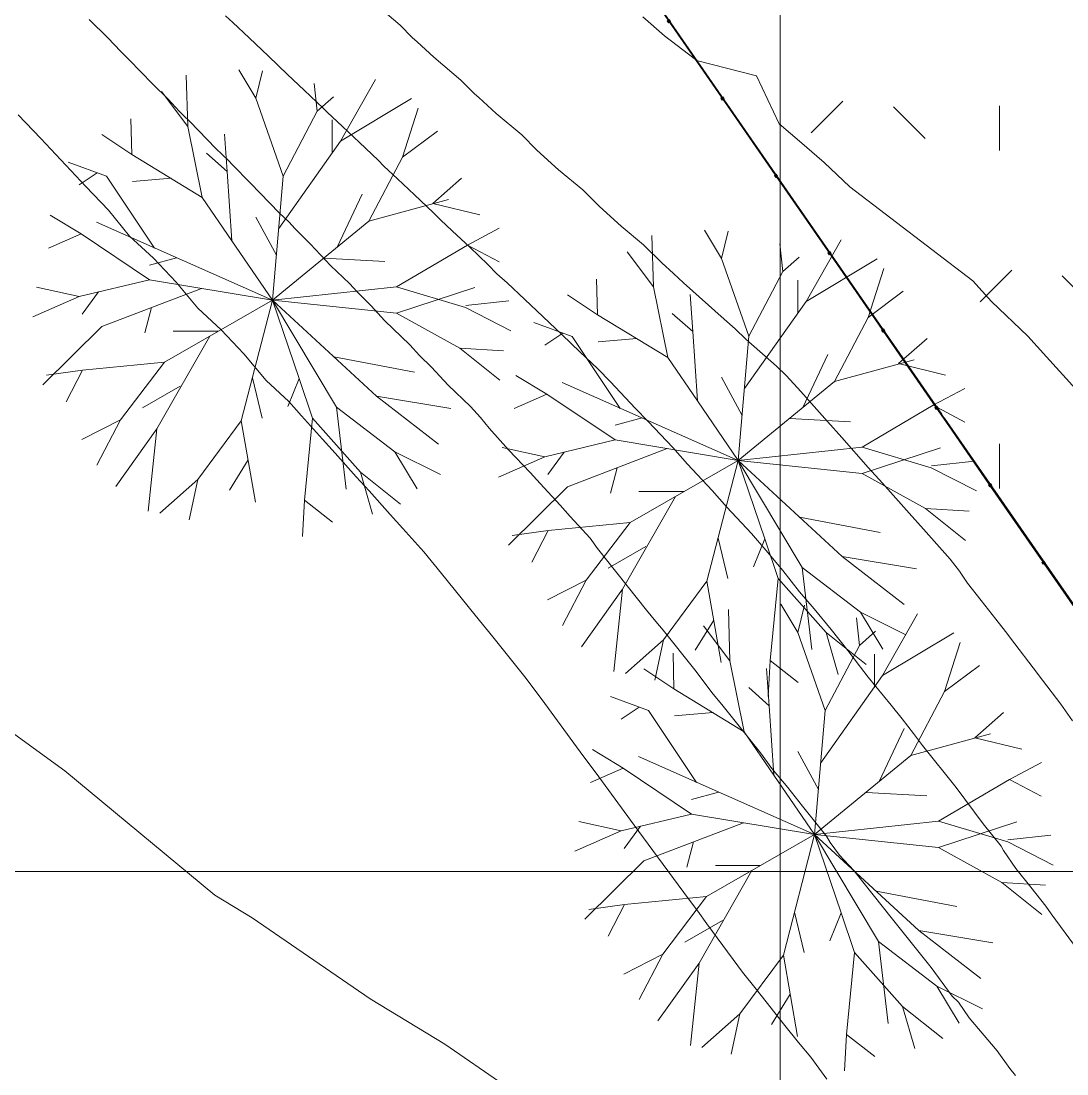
# Model space of a CAD drawing. Header units: metres. Extents: x -207 to 292, y -187 to 169.
# Drawn here: x -166.4 to -144.16, y -85.38 to -63 of the extents above; entities that cross this region are included whole.
import ezdxf

# ---------------------------------------------------------------- set-up
doc = ezdxf.new("R2010")
doc.units = ezdxf.units.M
doc.linetypes.add('IMPORT-IMPORT-LÍMITE2 _2_', pattern=[36.83, 6.35, -2.54, 0, -2.54, 25.4, 0, 0, 0])
for name, color, linetype, lineweight in [('A-GLAZ-CWMG', 7, 'Continuous', 9), ('ACHURADO', 7, 'Continuous', 9), ('arboles y arbustos', 7, 'Continuous', 9), ('C-TOPO', 7, 'Continuous', 9), ('C-TOPO-MAJR', 7, 'Continuous', 35), ('grilla', 7, 'Continuous', 9), ('linea propiedad', 7, 'IMPORT-IMPORT-LÍMITE2 _2_', 35)]:
    doc.layers.add(name, color=color, linetype=linetype, lineweight=lineweight)
doc.layers.add('PR10-ARQ-PL-001-Emplazamiento-C-1_dwg', color=7, linetype='Continuous', lineweight=9, true_color=0x767676)

# ---------------------------------------------------------------- blocks, each defined once
blk = doc.blocks.new('PR10-ARQ-PL-001-Emplazamiento-C-1_dwg_Circular Mullion - 5mm-517344-PLANTA EMPLAZAMIENTO-674655-PLANTA EMPLAZAMIENTO ACTUALIZADO')
at = {"layer": 'A-GLAZ-CWMG', "flags": 128}
for points in [[(-84.442, 139.656), (-83.711, 141.464), (-83.713, 141.465), (-83.716, 141.466), (-84.446, 139.658), (-84.444, 139.657)], [(-84.444, 139.657), (-83.713, 141.465)]]:
    blk.add_lwpolyline(points, close=True, dxfattribs=at)
blk = doc.blocks.new('PR10-ARQ-PL-001-Emplazamiento-C-1_dwg_Rectangular Mullion - 50 x 50 mm-517346-PLANTA EMPLAZAMIENTO-674657-PLANTA EMPLAZAMIENTO ACTUALIZADO')
at = {"layer": 'A-GLAZ-CWMG', "flags": 128}
blk.add_lwpolyline([(0.025, 0.025), (-0.025, 0.025), (-0.025, -0.025), (0.025, -0.025)], close=True, dxfattribs=at)
blk = doc.blocks.new('PR10-ARQ-PL-001-Emplazamiento-C-1_dwg_Rectangular Mullion - 50 x 50 mm-517357-PLANTA EMPLAZAMIENTO-674659-PLANTA EMPLAZAMIENTO ACTUALIZADO')
at = {"layer": 'A-GLAZ-CWMG', "flags": 128}
blk.add_lwpolyline([(0.025, 0.025), (0.025, -0.025), (-0.025, -0.025), (-0.025, 0.025)], close=True, dxfattribs=at)
blk = doc.blocks.new('PR10-ARQ-PL-001-Emplazamiento-C-1_dwg_PR10-ARQ-PL-001-Emplazamiento-WIP-A_dwg_arbolito2-671575-PLANTA EMPLAZAMIENTO-674710-PLANTA EMPLAZAMIENTO ACTUALIZADO')
at = {"layer": 'arboles y arbustos'}
for p, q in [((79, 3660), (-283, 4264)), ((-1368, 3061), (-1929, 3801)), ((3531, 3446), (3194, 2410)), ((1704, 3199), (1704, 2495)), ((1878, 2746), (565, 895)), ((-3295, 2076), (-3678, 1817)), ((-2547, 1888), (-1721, 1960)), ((2336, 1620), (1807, 496)), ((76, 1135), (516, 326)), ((-3637, 777), (-4331, 473)), ((-1609, 271), (-2183, 115)), ((2821, 188), (1534, 261)), ((3068, -911), (4732, -361)), ((-3676, -555), (-4665, -988)), ((-3269, -458), (-3616, -929)), ((5457, -647), (4542, -746)), ((-2140, -787), (-2280, -1329)), ((-716, -1292), (-1676, -1292)), ((4413, -1655), (5341, -1707)), ((1739, -1838), (3454, -2164)), ((-4369, -2226), (-3610, -2120)), ((-2328, -2920), (-1527, -2458)), ((6, -2283), (211, -3139)), ((-2796, -3175), (-3300, -4141)), ((-2023, -3367), (-2208, -5117)), ((-482, -4668), (-87, -4026)), ((3034, -3854), (4001, -4335)), ((-1156, -4443), (-1342, -5303)), ((1114, -4886), (1071, -5652))]:
    blk.add_line(p, q, dxfattribs=at)
at = {"layer": 'arboles y arbustos', "flags": 128}
for points in [[(-2560, 2465), (-1063, 1554), (-1368, 3061), (-1401, 4150)], [(1385, 3388), (661, 2007), (79, 3660), (221, 4243)], [(2623, 4059), (1878, 2746), (3390, 3652)], [(1322, 3974), (1385, 3388), (1728, 3690)], [(-3197, 2891), (-2560, 2465), (-2576, 3223)], [(4172, 1505), (2480, 1049), (3194, 2410), (3940, 2964)], [(-589, 2897), (-531, 2106), (-968, 2495)], [(-3908, 2302), (-3099, 2004), (-2078, 473)], [(-1063, 1554), (-433, 633), (-531, 2106)], [(2480, 1049), (433, -633), (661, 2007)], [(4449, 1960), (3842, 1426), (4838, 1183)], [(-4583, -358), (-3676, -555), (-2181, -197), (-3637, 777), (-4292, 1176)], [(-2181, -197), (433, -633), (-3312, 1026)], [(5254, 901), (4577, 540), (5249, 185)], [(-1866, -1951), (433, -633), (-433, 633)], [(4577, 540), (3067, -348), (433, -633), (2646, -2675)], [(-1080, -381), (-3199, -1193), (-4453, -2432)], [(3067, -348), (4539, -791), (5502, -1281)], [(-230, -3198), (433, -633), (1795, -2906)], [(997, -2297), (433, -633), (3068, -911), (4413, -1655), (5264, -2335)], [(-898, -1396), (-2023, -3367), (-2901, -4596)], [(-3623, -3597), (-2796, -3175), (-1866, -1951), (-3610, -2120), (-3954, -2795)], [(757, -2895), (997, -2297), (1284, -3142)], [(4224, -2938), (2646, -2675), (3965, -3695)], [(1996, -4647), (1795, -2906), (3034, -3854), (3507, -4643)], [(-1963, -5161), (-1156, -4443), (-230, -3198), (68, -4925)], [(2305, -4291), (1284, -3142), (1114, -4886), (1710, -5354)], [(2561, -5184), (2305, -4291), (3157, -4971)]]:
    blk.add_lwpolyline(points, dxfattribs=at)
blk = doc.blocks.new('PR10-ARQ-PL-001-Emplazamiento-C-1_dwg-674643-PLANTA EMPLAZAMIENTO ACTUALIZADO')
at = {"layer": 'ACHURADO'}
h = blk.add_hatch(dxfattribs=at)
h.set_pattern_fill('FP_1', color=256, style=0, pattern_type=2)
h.set_pattern_definition([(90, (-655750.258, -5498481.082), (-3.592, 3.592), [0.9525, -6.232]), (45, (-655750.258, -5498481.082), (-3.5921024484, 3.5921024484), [0.9525, -4.127]), (135, (-655750.258, -5498481.082), (-3.5921024484, -3.5921024484), [0.9525, -4.127])])
h.paths.add_polyline_path([(-94.086, -119.165), (-91.032, -70.423), (-99.695, -67.022), (-98.719, -64.566), (-118.96, -56.618), (-118.649, -55.835), (-118.855, -55.514), (-118.616, -54.913), (-118.277, -54.897), (-110.01, -34.083), (-113.235, -35.26), (-115.933, -41.843), (-119.856, -51.176), (-122.923, -49.89), (-125.331, -55.633), (-128.913, -54.131), (-126.505, -48.389), (-126.632, -48.335), (-127.862, -43.679), (-150.258, -47.708), (-150.258, -66.405), (-137.14, -85.351), (-95.256, -118.246)])
h.paths.add_polyline_path([(-120.421, -79.818), (-121.52, -78.705), (-122.585, -79.569), (-128.379, -76.931), (-126.546, -73.14), (-128.84, -72.278), (-126.416, -65.824), (-128.27, -65.134), (-127.165, -62.164), (-125.301, -62.857), (-123.251, -57.4), (-110.3, -62.621), (-115.401, -75.566), (-118.287, -74.464), (-118.635, -75.467), (-117.3, -76.959), (-119.206, -78.705)])
h.paths.add_polyline_path([(-126.458, -61.942), (-126.573, -61.936), (-126.796, -61.889), (-126.902, -61.848), (-127.004, -61.796), (-127.109, -61.727), (-127.189, -61.662), (-127.27, -61.581), (-127.341, -61.492), (-127.404, -61.397), (-127.456, -61.295), (-127.497, -61.188), (-127.526, -61.078), (-127.544, -60.965), (-127.55, -60.851), (-127.544, -60.737), (-127.526, -60.624), (-127.497, -60.514), (-127.456, -60.407), (-127.404, -60.305), (-127.341, -60.209), (-127.27, -60.121), (-127.189, -60.04), (-127.1, -59.968), (-127.004, -59.906), (-126.902, -59.854), (-126.685, -59.783), (-126.546, -59.764), (-126.458, -59.759), (-126.344, -59.765), (-126.232, -59.783), (-126.121, -59.813), (-126.015, -59.854), (-125.913, -59.906), (-125.817, -59.968), (-125.728, -60.04), (-125.647, -60.121), (-125.575, -60.209), (-125.513, -60.305), (-125.461, -60.407), (-125.42, -60.514), (-125.391, -60.624), (-125.373, -60.737), (-125.367, -60.851), (-125.373, -60.965), (-125.391, -61.078), (-125.42, -61.188), (-125.461, -61.295), (-125.513, -61.397), (-125.575, -61.492), (-125.647, -61.581), (-125.728, -61.662), (-125.817, -61.734), (-125.913, -61.796), (-126.076, -61.872), (-126.121, -61.889), (-126.232, -61.918), (-126.344, -61.936)])
h.paths.add_polyline_path([(-121.416, -57.963), (-121.431, -57.961), (-121.431, -57.927), (-121.403, -57.939)])
h.paths.add_polyline_path([(-121.487, -57.935), (-121.502, -57.933), (-121.502, -57.9), (-121.473, -57.911)])
h.paths.add_polyline_path([(-121.548, -57.91), (-121.563, -57.909), (-121.563, -57.875), (-121.535, -57.887)])
h.paths.add_polyline_path([(-121.62, -57.882), (-121.634, -57.88), (-121.634, -57.847), (-121.606, -57.859)])
h.paths.add_polyline_path([(-119.491, -57.024), (-120.384, -56.639), (-120.449, -56.79), (-120.881, -56.604), (-120.724, -56.241), (-120.293, -56.427), (-120.354, -56.569), (-119.461, -56.955)])
h.paths.add_polyline_path([(-120.572, -56.638), (-120.511, -56.617), (-120.487, -56.595), (-120.6, -56.543), (-120.607, -56.511), (-120.588, -56.484), (-120.567, -56.477), (-120.457, -56.525), (-120.467, -56.461), (-120.507, -56.411), (-120.567, -56.387), (-120.631, -56.395), (-120.682, -56.434), (-120.707, -56.494), (-120.7, -56.558), (-120.663, -56.61), (-120.604, -56.637)])
at = {"layer": 'C-TOPO', "flags": 128}
for points in [[(-152.998, -62.462), (-151.187, -65.08), (-151.183, -65.086), (-151.163, -65.114), (-150.546, -66.006), (-149.909, -66.927), (-149.888, -66.957), (-149.881, -66.967), (-149.548, -67.448), (-149.245, -67.887), (-149.237, -67.899), (-149.218, -67.926), (-148.333, -69.206), (-148.022, -69.655), (-148.014, -69.667), (-148.006, -69.677), (-147.185, -70.865), (-147.179, -70.873), (-147.158, -70.904), (-147.028, -71.091), (-146.949, -71.206), (-146.384, -72.021), (-146.371, -72.041), (-146.278, -72.175), (-145.609, -73.141), (-145.593, -73.165), (-145.387, -73.462), (-145.005, -74.015), (-144.749, -74.385), (-144.73, -74.413), (-144.373, -74.929), (-144.056, -75.387)], [(-144.037, -75.39), (-144.362, -74.92), (-144.729, -74.391), (-144.991, -74.012), (-145.381, -73.448), (-145.592, -73.144), (-146.273, -72.16), (-146.367, -72.024), (-146.941, -71.195), (-147.14, -70.908), (-147.172, -70.862), (-148.004, -69.66), (-148.324, -69.198), (-149.233, -67.885), (-149.541, -67.44), (-149.879, -66.953), (-150.538, -66.001), (-151.175, -65.082), (-153.007, -62.435)], [(-144.056, -75.387), (-144.373, -74.929), (-144.73, -74.413), (-144.749, -74.385), (-145.005, -74.015), (-145.387, -73.462), (-145.593, -73.165), (-145.609, -73.141), (-146.278, -72.175), (-146.371, -72.041), (-146.384, -72.021), (-146.949, -71.206), (-147.028, -71.091), (-147.158, -70.904), (-147.179, -70.873), (-147.185, -70.865), (-148.006, -69.677), (-148.014, -69.667), (-148.022, -69.655), (-148.333, -69.206), (-149.218, -67.926), (-149.237, -67.899), (-149.245, -67.887), (-149.548, -67.448), (-149.881, -66.967), (-149.888, -66.957), (-149.909, -66.927), (-150.546, -66.006), (-151.163, -65.114), (-151.183, -65.086), (-151.187, -65.08), (-152.998, -62.462)], [(-153.007, -62.435), (-151.175, -65.082), (-150.538, -66.001), (-149.879, -66.953), (-149.541, -67.44), (-149.233, -67.885), (-148.324, -69.198), (-148.004, -69.66), (-147.172, -70.862), (-147.14, -70.908), (-146.941, -71.195), (-146.367, -72.024), (-146.273, -72.16), (-145.592, -73.144), (-145.381, -73.448), (-144.991, -74.012), (-144.729, -74.391), (-144.362, -74.92), (-144.037, -75.39)]]:
    blk.add_lwpolyline(points, dxfattribs=at)
at = {"layer": 'C-TOPO-MAJR', "color": 1, "lineweight": 9, "true_color": 0xff0000, "flags": 128}
for points in [[(-153.183, -62.912), (-152.717, -63.315), (-152.058, -63.821), (-152.046, -63.83), (-152.036, -63.838), (-150.763, -64.168), (-150.278, -65.186), (-149.802, -65.597), (-149.479, -65.877), (-149.327, -66.009), (-148.776, -66.523), (-146.163, -68.527), (-145.766, -68.961), (-144.995, -69.703), (-144.599, -70.138), (-143.006, -71.896)], [(-144.045, -77.879), (-144.294, -77.522), (-144.681, -77.011), (-144.882, -76.751), (-145.27, -76.24), (-145.471, -75.979), (-145.673, -75.719), (-145.985, -75.321), (-146.276, -74.951), (-146.447, -74.698), (-146.649, -74.437), (-147.214, -73.801), (-147.517, -73.463), (-148.082, -72.827), (-148.386, -72.489), (-148.951, -71.853), (-149.254, -71.514), (-149.819, -70.879), (-150.123, -70.54), (-150.335, -70.338), (-150.989, -69.762), (-151.217, -69.547), (-151.45, -69.342), (-152.316, -68.564), (-152.527, -68.365), (-152.777, -68.144), (-153.166, -67.756), (-153.643, -67.365), (-154.104, -66.945), (-154.459, -66.59), (-154.97, -66.167), (-155.431, -65.747), (-155.753, -65.423), (-156.297, -64.969), (-156.67, -64.624), (-156.758, -64.549), (-157.046, -64.256), (-157.624, -63.771), (-157.98, -63.442), (-158.085, -63.35), (-158.339, -63.089), (-158.951, -62.572)], [(-143.925, -82.755), (-144.5, -81.979), (-144.61, -81.816), (-144.934, -81.41), (-145.249, -81.018), (-145.509, -80.635), (-145.563, -80.544), (-145.944, -80.066), (-146.519, -79.291), (-147.235, -78.404), (-147.422, -78.149), (-147.669, -77.835), (-147.897, -77.541), (-148.386, -76.949), (-148.554, -76.736), (-148.82, -76.38), (-149.178, -75.937), (-149.537, -75.494), (-149.846, -75.136), (-150.201, -74.684), (-150.562, -74.25), (-150.871, -73.893), (-151.396, -73.337), (-151.706, -72.98), (-152.231, -72.424), (-152.54, -72.067), (-153.066, -71.511), (-153.34, -71.229), (-153.865, -70.674), (-154.139, -70.391), (-154.516, -70.033), (-154.898, -69.675), (-155.306, -69.284), (-155.688, -68.92), (-156.065, -68.568), (-156.281, -68.374), (-156.473, -68.177), (-156.86, -67.807), (-157.231, -67.461), (-157.483, -67.229), (-157.639, -67.069), (-158.032, -66.694), (-158.398, -66.353), (-158.686, -66.084), (-158.806, -65.962), (-159.205, -65.581), (-159.565, -65.246), (-159.888, -64.94), (-159.973, -64.855), (-160.377, -64.468), (-160.732, -64.139), (-161.14, -63.748), (-161.549, -63.355), (-161.899, -63.032), (-162.052, -62.888)], [(-164.952, -62.966), (-164.557, -63.357), (-164.275, -63.651), (-164.098, -63.829), (-163.604, -64.339), (-163.272, -64.663), (-163.041, -64.918), (-162.95, -65.001), (-162.813, -65.135), (-162.255, -65.711), (-161.987, -65.969), (-161.904, -66.058), (-161.528, -66.44), (-160.907, -67.083), (-160.701, -67.275), (-160.58, -67.409), (-160.242, -67.746), (-159.819, -68.196), (-159.416, -68.581), (-159.255, -68.759), (-158.957, -69.052), (-158.67, -69.367), (-158.131, -69.887), (-157.931, -70.109), (-157.672, -70.358), (-157.322, -70.739), (-156.846, -71.193), (-156.634, -71.429), (-156.45, -71.656), (-156.038, -72.113), (-155.575, -72.595), (-155.362, -72.83), (-154.939, -73.295), (-154.726, -73.531), (-154.303, -73.996), (-154.143, -74.214), (-153.099, -75.522), (-152.902, -75.762), (-152.749, -75.948), (-152.077, -76.794), (-151.682, -77.313), (-151.5, -77.527), (-150.675, -78.56), (-150.438, -78.888), (-150.098, -79.293), (-149.782, -79.688), (-149.273, -80.325), (-149.195, -80.463), (-148.996, -80.73), (-148.696, -81.058), (-147.871, -82.091), (-147.047, -83.123), (-146.604, -83.726), (-146.469, -83.856), (-146.244, -84.188), (-145.645, -84.889), (-145.377, -85.266), (-145.257, -85.413)], [(-166.464, -64.992), (-165.98, -65.5), (-165.025, -66.517), (-164.541, -67.025), (-164.093, -67.572), (-163.586, -68.042), (-163.102, -68.55), (-162.639, -69.105), (-162.147, -69.567), (-161.663, -70.075), (-161.185, -70.639), (-160.708, -71.092), (-160.438, -71.39), (-159.989, -71.891), (-159.719, -72.188), (-159.271, -72.689), (-159, -72.987), (-158.552, -73.488), (-158.282, -73.786), (-157.833, -74.286), (-157.457, -74.748), (-156.746, -75.632), (-156.37, -76.093), (-155.66, -76.977), (-155.264, -77.509), (-154.51, -78.537), (-154.115, -79.07), (-153.361, -80.097), (-152.965, -80.63), (-152.211, -81.658), (-152.014, -81.924), (-151.819, -82.193), (-151.259, -82.952), (-151.062, -83.218), (-150.767, -83.58), (-150.163, -84.354), (-149.868, -84.716), (-149.606, -85.028), (-149.265, -85.49)], [(-167.004, -77.828), (-165.466, -78.942), (-162.277, -81.58), (-161.484, -82.064), (-158.977, -83.784), (-158.185, -84.268), (-157.392, -84.752), (-156.138, -85.612)]]:
    blk.add_lwpolyline(points, dxfattribs=at)
at = {"layer": 'grilla'}
for p, q in [((-150.258, 166.258), (-150.258, -186.737)), ((240.531, -81.082), (-203.992, -81.082))]:
    blk.add_line(p, q, dxfattribs=at)
at = {"layer": 'linea propiedad', "flags": 128}
blk.add_lwpolyline([(143.795, -0.255), (151.813, 17.148), (-83.704, 141.488), (-161.771, -49.779), (-137.14, -85.351), (-83.167, -127.74), (-59.701, -140.481)], dxfattribs=at)
for p, rotation in [((11.585, -70.785), 56.67787414858739), ((11.585, -70.785), 56.67787414858756), ((11.585, -70.785), 56.67787414858769), ((12.723, -72.43), 56.67787414858783), ((12.723, -72.43), 56.67787414858783), ((12.723, -72.43), 56.67787414858769), ((13.861, -74.075), 56.67787414858739), ((13.861, -74.075), 56.67787414858739), ((13.861, -74.075), 56.67787414858739), ((14.998, -75.719), 56.67787414858783), ((14.998, -75.719), 56.67787414858783), ((14.998, -75.719), 56.67787414858783), ((16.136, -77.364), 56.67787414858756), ((16.136, -77.364), 56.67787414858756), ((16.136, -77.364), 56.67787414858756), ((17.274, -79.009), 56.67787414858797), ((17.274, -79.009), 56.67787414858797), ((17.274, -79.009), 56.67787414858797), ((18.412, -80.654), 56.67787414858753), ((18.412, -80.654), 56.67787414858753), ((18.412, -80.654), 56.67787414858753), ((19.55, -82.298), 56.67787414858783), ((19.55, -82.298), 56.67787414858783), ((19.55, -82.298), 56.67787414858783)]:
    blk.add_blockref('PR10-ARQ-PL-001-Emplazamiento-C-1_dwg_Circular Mullion - 5mm-517344-PLANTA EMPLAZAMIENTO-674655-PLANTA EMPLAZAMIENTO ACTUALIZADO', p, dxfattribs=dict(rotation=rotation))
at = {"extrusion": (0, 0, -1), "rotation": 235.3221258514123}
for name, p in [('PR10-ARQ-PL-001-Emplazamiento-C-1_dwg_Rectangular Mullion - 50 x 50 mm-517346-PLANTA EMPLAZAMIENTO-674657-PLANTA EMPLAZAMIENTO ACTUALIZADO', (152.625, -63.002)), ('PR10-ARQ-PL-001-Emplazamiento-C-1_dwg_Rectangular Mullion - 50 x 50 mm-517357-PLANTA EMPLAZAMIENTO-674659-PLANTA EMPLAZAMIENTO ACTUALIZADO', (152.625, -63.002)), ('PR10-ARQ-PL-001-Emplazamiento-C-1_dwg_Rectangular Mullion - 50 x 50 mm-517346-PLANTA EMPLAZAMIENTO-674657-PLANTA EMPLAZAMIENTO ACTUALIZADO', (151.487, -64.647)), ('PR10-ARQ-PL-001-Emplazamiento-C-1_dwg_Rectangular Mullion - 50 x 50 mm-517357-PLANTA EMPLAZAMIENTO-674659-PLANTA EMPLAZAMIENTO ACTUALIZADO', (151.487, -64.647)), ('PR10-ARQ-PL-001-Emplazamiento-C-1_dwg_Rectangular Mullion - 50 x 50 mm-517346-PLANTA EMPLAZAMIENTO-674657-PLANTA EMPLAZAMIENTO ACTUALIZADO', (150.349, -66.291)), ('PR10-ARQ-PL-001-Emplazamiento-C-1_dwg_Rectangular Mullion - 50 x 50 mm-517357-PLANTA EMPLAZAMIENTO-674659-PLANTA EMPLAZAMIENTO ACTUALIZADO', (150.349, -66.291)), ('PR10-ARQ-PL-001-Emplazamiento-C-1_dwg_Rectangular Mullion - 50 x 50 mm-517346-PLANTA EMPLAZAMIENTO-674657-PLANTA EMPLAZAMIENTO ACTUALIZADO', (149.211, -67.936)), ('PR10-ARQ-PL-001-Emplazamiento-C-1_dwg_Rectangular Mullion - 50 x 50 mm-517357-PLANTA EMPLAZAMIENTO-674659-PLANTA EMPLAZAMIENTO ACTUALIZADO', (149.211, -67.936)), ('PR10-ARQ-PL-001-Emplazamiento-C-1_dwg_Rectangular Mullion - 50 x 50 mm-517346-PLANTA EMPLAZAMIENTO-674657-PLANTA EMPLAZAMIENTO ACTUALIZADO', (148.073, -69.581)), ('PR10-ARQ-PL-001-Emplazamiento-C-1_dwg_Rectangular Mullion - 50 x 50 mm-517357-PLANTA EMPLAZAMIENTO-674659-PLANTA EMPLAZAMIENTO ACTUALIZADO', (148.073, -69.581)), ('PR10-ARQ-PL-001-Emplazamiento-C-1_dwg_Rectangular Mullion - 50 x 50 mm-517346-PLANTA EMPLAZAMIENTO-674657-PLANTA EMPLAZAMIENTO ACTUALIZADO', (146.935, -71.226)), ('PR10-ARQ-PL-001-Emplazamiento-C-1_dwg_Rectangular Mullion - 50 x 50 mm-517357-PLANTA EMPLAZAMIENTO-674659-PLANTA EMPLAZAMIENTO ACTUALIZADO', (146.935, -71.226)), ('PR10-ARQ-PL-001-Emplazamiento-C-1_dwg_Rectangular Mullion - 50 x 50 mm-517346-PLANTA EMPLAZAMIENTO-674657-PLANTA EMPLAZAMIENTO ACTUALIZADO', (145.797, -72.87)), ('PR10-ARQ-PL-001-Emplazamiento-C-1_dwg_Rectangular Mullion - 50 x 50 mm-517357-PLANTA EMPLAZAMIENTO-674659-PLANTA EMPLAZAMIENTO ACTUALIZADO', (145.797, -72.87)), ('PR10-ARQ-PL-001-Emplazamiento-C-1_dwg_Rectangular Mullion - 50 x 50 mm-517346-PLANTA EMPLAZAMIENTO-674657-PLANTA EMPLAZAMIENTO ACTUALIZADO', (144.659, -74.515)), ('PR10-ARQ-PL-001-Emplazamiento-C-1_dwg_Rectangular Mullion - 50 x 50 mm-517357-PLANTA EMPLAZAMIENTO-674659-PLANTA EMPLAZAMIENTO ACTUALIZADO', (144.659, -74.515))]:
    blk.add_blockref(name, p, dxfattribs=at)
at = {"xscale": 0.001, "yscale": 0.001, "zscale": 0.001}
for p in [(-161.486, -68.303), (-151.586, -71.71), (-149.961, -79.661)]:
    blk.add_blockref('PR10-ARQ-PL-001-Emplazamiento-C-1_dwg_PR10-ARQ-PL-001-Emplazamiento-WIP-A_dwg_arbolito2-671575-PLANTA EMPLAZAMIENTO-674710-PLANTA EMPLAZAMIENTO ACTUALIZADO', p, dxfattribs=at)
blk = doc.blocks.new('Circular Mullion - 5mm-517344-PLANTA EMPLAZAMIENTO ACTUALIZADO')
at = {"layer": 'A-GLAZ-CWMG'}
for p, q in [((-83.716, 141.466), (-84.446, 139.658)), ((-84.444, 139.657), (-83.713, 141.465)), ((-83.713, 141.465), (-84.444, 139.657)), ((-84.442, 139.656), (-83.711, 141.464)), ((-83.713, 141.465), (-83.716, 141.466)), ((-83.711, 141.464), (-83.713, 141.465)), ((-84.446, 139.658), (-84.444, 139.657)), ((-84.444, 139.657), (-84.442, 139.656))]:
    blk.add_line(p, q, dxfattribs=at)
blk = doc.blocks.new('Rectangular Mullion - 50 x 50 mm-517346-PLANTA EMPLAZAMIENTO ACTUALIZADO')
at = {"layer": 'A-GLAZ-CWMG'}
for p, q in [((0.025, 0.025), (-0.025, 0.025)), ((-0.025, 0.025), (-0.025, -0.025)), ((0.025, -0.025), (0.025, 0.025)), ((-0.025, -0.025), (0.025, -0.025))]:
    blk.add_line(p, q, dxfattribs=at)
blk = doc.blocks.new('Rectangular Mullion - 50 x 50 mm-517357-PLANTA EMPLAZAMIENTO ACTUALIZADO')
at = {"layer": 'A-GLAZ-CWMG'}
for p, q in [((-0.025, -0.025), (-0.025, 0.025)), ((-0.025, 0.025), (0.025, 0.025)), ((0.025, 0.025), (0.025, -0.025)), ((0.025, -0.025), (-0.025, -0.025))]:
    blk.add_line(p, q, dxfattribs=at)

msp = doc.modelspace()

# ---------------------------------------------------------------- linework, layer by layer
at = {"layer": 'C-TOPO'}
for p, q in [((-151.175, -65.082), (-153.007, -62.435)), ((-153.007, -62.435), (-151.175, -65.082)), ((-152.998, -62.462), (-151.187, -65.08)), ((-151.187, -65.08), (-152.998, -62.462)), ((-151.187, -65.08), (-151.183, -65.086)), ((-151.183, -65.086), (-151.187, -65.08)), ((-151.183, -65.086), (-151.163, -65.114)), ((-151.163, -65.114), (-151.183, -65.086)), ((-150.538, -66.001), (-151.175, -65.082)), ((-151.175, -65.082), (-150.538, -66.001)), ((-151.163, -65.114), (-150.546, -66.006)), ((-150.546, -66.006), (-151.163, -65.114)), ((-150.546, -66.006), (-149.909, -66.927)), ((-149.909, -66.927), (-150.546, -66.006)), ((-149.879, -66.953), (-150.538, -66.001)), ((-150.538, -66.001), (-149.879, -66.953)), ((-149.909, -66.927), (-149.888, -66.957)), ((-149.888, -66.957), (-149.909, -66.927)), ((-149.888, -66.957), (-149.881, -66.967)), ((-149.881, -66.967), (-149.888, -66.957)), ((-149.881, -66.967), (-149.548, -67.448)), ((-149.548, -67.448), (-149.881, -66.967)), ((-149.541, -67.44), (-149.879, -66.953)), ((-149.879, -66.953), (-149.541, -67.44)), ((-149.548, -67.448), (-149.245, -67.887)), ((-149.245, -67.887), (-149.548, -67.448)), ((-149.233, -67.885), (-149.541, -67.44)), ((-149.541, -67.44), (-149.233, -67.885)), ((-149.245, -67.887), (-149.237, -67.899)), ((-149.237, -67.899), (-149.245, -67.887)), ((-149.237, -67.899), (-149.218, -67.926)), ((-149.218, -67.926), (-149.237, -67.899)), ((-148.324, -69.198), (-149.233, -67.885)), ((-149.233, -67.885), (-148.324, -69.198)), ((-149.218, -67.926), (-148.333, -69.206)), ((-148.333, -69.206), (-149.218, -67.926)), ((-148.333, -69.206), (-148.022, -69.655)), ((-148.022, -69.655), (-148.333, -69.206)), ((-148.004, -69.66), (-148.324, -69.198)), ((-148.324, -69.198), (-148.004, -69.66)), ((-148.022, -69.655), (-148.014, -69.667)), ((-148.014, -69.667), (-148.022, -69.655)), ((-148.014, -69.667), (-148.006, -69.677)), ((-148.006, -69.677), (-148.014, -69.667)), ((-148.006, -69.677), (-147.185, -70.865)), ((-147.185, -70.865), (-148.006, -69.677)), ((-147.172, -70.862), (-148.004, -69.66)), ((-148.004, -69.66), (-147.172, -70.862)), ((-147.185, -70.865), (-147.179, -70.873)), ((-147.179, -70.873), (-147.185, -70.865)), ((-147.179, -70.873), (-147.158, -70.904)), ((-147.158, -70.904), (-147.179, -70.873)), ((-147.14, -70.908), (-147.172, -70.862)), ((-147.172, -70.862), (-147.14, -70.908)), ((-147.158, -70.904), (-147.028, -71.091)), ((-147.028, -71.091), (-147.158, -70.904)), ((-146.941, -71.195), (-147.14, -70.908)), ((-147.14, -70.908), (-146.941, -71.195)), ((-147.028, -71.091), (-146.949, -71.206)), ((-146.949, -71.206), (-147.028, -71.091)), ((-146.949, -71.206), (-146.384, -72.021)), ((-146.384, -72.021), (-146.949, -71.206)), ((-146.367, -72.024), (-146.941, -71.195)), ((-146.941, -71.195), (-146.367, -72.024)), ((-146.384, -72.021), (-146.371, -72.041)), ((-146.371, -72.041), (-146.384, -72.021)), ((-146.371, -72.041), (-146.278, -72.175)), ((-146.278, -72.175), (-146.371, -72.041)), ((-146.273, -72.16), (-146.367, -72.024)), ((-146.367, -72.024), (-146.273, -72.16)), ((-146.278, -72.175), (-145.609, -73.141)), ((-145.609, -73.141), (-146.278, -72.175)), ((-145.592, -73.144), (-146.273, -72.16)), ((-146.273, -72.16), (-145.592, -73.144)), ((-145.609, -73.141), (-145.593, -73.165)), ((-145.593, -73.165), (-145.609, -73.141)), ((-145.593, -73.165), (-145.387, -73.462)), ((-145.387, -73.462), (-145.593, -73.165)), ((-145.381, -73.448), (-145.592, -73.144)), ((-145.592, -73.144), (-145.381, -73.448)), ((-145.387, -73.462), (-145.005, -74.015)), ((-145.005, -74.015), (-145.387, -73.462)), ((-144.991, -74.012), (-145.381, -73.448)), ((-145.381, -73.448), (-144.991, -74.012)), ((-145.005, -74.015), (-144.749, -74.385)), ((-144.749, -74.385), (-145.005, -74.015)), ((-144.729, -74.391), (-144.991, -74.012)), ((-144.991, -74.012), (-144.729, -74.391)), ((-144.749, -74.385), (-144.73, -74.413)), ((-144.73, -74.413), (-144.749, -74.385)), ((-144.73, -74.413), (-144.373, -74.929)), ((-144.373, -74.929), (-144.73, -74.413)), ((-144.362, -74.92), (-144.729, -74.391)), ((-144.729, -74.391), (-144.362, -74.92)), ((-144.373, -74.929), (-144.056, -75.387)), ((-144.056, -75.387), (-144.373, -74.929)), ((-144.037, -75.39), (-144.362, -74.92)), ((-144.362, -74.92), (-144.037, -75.39))]:
    msp.add_line(p, q, dxfattribs=at)
at = {"layer": 'C-TOPO-MAJR', "color": 1, "lineweight": 9, "true_color": 0xff0000, "flags": 128}
for points in [[(-144.045, -77.879), (-144.294, -77.522), (-144.681, -77.011), (-144.882, -76.751), (-145.27, -76.24), (-145.471, -75.979), (-145.673, -75.719), (-145.985, -75.321), (-146.276, -74.951), (-146.447, -74.698), (-146.649, -74.437), (-147.214, -73.801), (-147.517, -73.463), (-148.082, -72.827), (-148.386, -72.489), (-148.951, -71.853), (-149.254, -71.514), (-149.819, -70.879), (-150.123, -70.54), (-150.335, -70.338), (-150.989, -69.762), (-151.217, -69.547), (-151.45, -69.342), (-152.316, -68.564), (-152.527, -68.365), (-152.777, -68.144), (-153.166, -67.756), (-153.643, -67.365), (-154.104, -66.945), (-154.459, -66.59), (-154.97, -66.167), (-155.431, -65.747), (-155.753, -65.423), (-156.297, -64.969), (-156.67, -64.624), (-156.758, -64.549), (-157.046, -64.256), (-157.624, -63.771), (-157.98, -63.442), (-158.085, -63.35), (-158.339, -63.089), (-158.951, -62.572)], [(-162.052, -62.888), (-161.899, -63.032), (-161.549, -63.355), (-161.14, -63.748), (-160.732, -64.139), (-160.377, -64.468), (-159.973, -64.855), (-159.888, -64.94), (-159.565, -65.246), (-159.205, -65.581), (-158.806, -65.962), (-158.686, -66.084), (-158.398, -66.353), (-158.032, -66.694), (-157.639, -67.069), (-157.483, -67.229), (-157.231, -67.461), (-156.86, -67.807), (-156.473, -68.177), (-156.281, -68.374), (-156.065, -68.568), (-155.688, -68.92), (-155.306, -69.284), (-154.898, -69.675), (-154.516, -70.033), (-154.139, -70.391), (-153.865, -70.674), (-153.34, -71.229), (-153.066, -71.511), (-152.54, -72.067), (-152.231, -72.424), (-151.706, -72.98), (-151.396, -73.337), (-150.871, -73.893), (-150.562, -74.25), (-150.201, -74.684), (-149.846, -75.136), (-149.537, -75.494), (-149.178, -75.937), (-148.82, -76.38), (-148.554, -76.736), (-148.386, -76.949), (-147.897, -77.541), (-147.669, -77.835), (-147.422, -78.149), (-147.235, -78.404), (-146.519, -79.291), (-145.944, -80.066), (-145.563, -80.544), (-145.509, -80.635), (-145.249, -81.018), (-144.934, -81.41), (-144.61, -81.816), (-144.5, -81.979), (-143.925, -82.755)], [(-164.952, -62.966), (-164.557, -63.357), (-164.275, -63.651), (-164.098, -63.829), (-163.604, -64.339), (-163.272, -64.663), (-163.041, -64.918), (-162.95, -65.001), (-162.813, -65.135), (-162.255, -65.711), (-161.987, -65.969), (-161.904, -66.058), (-161.528, -66.44), (-160.907, -67.083), (-160.701, -67.275), (-160.58, -67.409), (-160.242, -67.746), (-159.819, -68.196), (-159.416, -68.581), (-159.255, -68.759), (-158.957, -69.052), (-158.67, -69.367), (-158.131, -69.887), (-157.931, -70.109), (-157.672, -70.358), (-157.322, -70.739), (-156.846, -71.193), (-156.634, -71.429), (-156.45, -71.656), (-156.038, -72.113), (-155.575, -72.595), (-155.362, -72.83), (-154.939, -73.295), (-154.726, -73.531), (-154.303, -73.996), (-154.143, -74.214), (-153.099, -75.522), (-152.902, -75.762), (-152.749, -75.948), (-152.077, -76.794), (-151.682, -77.313), (-151.5, -77.527), (-150.675, -78.56), (-150.438, -78.888), (-150.098, -79.293), (-149.782, -79.688), (-149.273, -80.325), (-149.195, -80.463), (-148.996, -80.73), (-148.696, -81.058), (-147.871, -82.091), (-147.047, -83.123), (-146.604, -83.726), (-146.469, -83.856), (-146.244, -84.188), (-145.645, -84.889), (-145.377, -85.266), (-145.257, -85.413)], [(-152.058, -63.821), (-152.717, -63.315), (-153.183, -62.912)], [(-152.058, -63.821), (-152.046, -63.83), (-152.036, -63.838)], [(-152.036, -63.838), (-150.763, -64.168), (-150.278, -65.186), (-149.802, -65.597), (-149.479, -65.877), (-149.327, -66.009), (-148.776, -66.523), (-146.163, -68.527), (-145.766, -68.961), (-144.995, -69.703), (-144.599, -70.138), (-143.006, -71.896)], [(-166.464, -64.992), (-165.98, -65.5), (-165.025, -66.517), (-164.541, -67.025), (-164.093, -67.572), (-163.586, -68.042), (-163.102, -68.55), (-162.639, -69.105), (-162.147, -69.567), (-161.663, -70.075), (-161.185, -70.639), (-160.708, -71.092), (-160.438, -71.39), (-159.989, -71.891), (-159.719, -72.188), (-159.271, -72.689), (-159, -72.987), (-158.552, -73.488), (-158.282, -73.786), (-157.833, -74.286), (-157.457, -74.748), (-156.746, -75.632), (-156.37, -76.093), (-155.66, -76.977), (-155.264, -77.509), (-154.51, -78.537), (-154.115, -79.07), (-153.361, -80.097), (-152.965, -80.63), (-152.211, -81.658), (-152.014, -81.924), (-151.819, -82.193), (-151.259, -82.952), (-151.062, -83.218), (-150.767, -83.58), (-150.163, -84.354), (-149.868, -84.716), (-149.606, -85.028), (-149.265, -85.49)], [(-156.138, -85.612), (-157.392, -84.752), (-158.185, -84.268), (-158.977, -83.784), (-161.484, -82.064), (-162.277, -81.58), (-165.466, -78.942), (-167.004, -77.828)]]:
    msp.add_lwpolyline(points, dxfattribs=at)

# ---------------------------------------------------------------- block references
at = {"layer": 'A-GLAZ-CWMG'}
for p, rotation in [((11.585, -70.785), 56.67787414858741), ((11.585, -70.785), 56.67787414858756), ((11.585, -70.785), 56.67787414858769), ((12.723, -72.43), 56.67787414858783), ((12.723, -72.43), 56.67787414858783), ((12.723, -72.43), 56.67787414858769), ((13.861, -74.075), 56.67787414858741), ((13.861, -74.075), 56.67787414858741), ((13.861, -74.075), 56.67787414858741), ((14.998, -75.719), 56.67787414858783), ((14.998, -75.719), 56.67787414858783), ((14.998, -75.719), 56.67787414858783), ((16.136, -77.364), 56.67787414858756), ((16.136, -77.364), 56.67787414858756), ((16.136, -77.364), 56.67787414858756), ((17.274, -79.009), 56.67787414858797), ((17.274, -79.009), 56.67787414858797), ((17.274, -79.009), 56.67787414858797), ((18.412, -80.654), 56.67787414858753), ((18.412, -80.654), 56.67787414858753), ((18.412, -80.654), 56.67787414858753), ((19.55, -82.298), 56.67787414858783), ((19.55, -82.298), 56.67787414858783), ((19.55, -82.298), 56.67787414858783)]:
    msp.add_blockref('Circular Mullion - 5mm-517344-PLANTA EMPLAZAMIENTO ACTUALIZADO', p, dxfattribs=dict(at, rotation=rotation))
at = {"layer": 'A-GLAZ-CWMG', "extrusion": (0, 0, -1), "rotation": 235.3221258514124}
for name, p in [('Rectangular Mullion - 50 x 50 mm-517346-PLANTA EMPLAZAMIENTO ACTUALIZADO', (152.625, -63.002)), ('Rectangular Mullion - 50 x 50 mm-517357-PLANTA EMPLAZAMIENTO ACTUALIZADO', (152.625, -63.002)), ('Rectangular Mullion - 50 x 50 mm-517346-PLANTA EMPLAZAMIENTO ACTUALIZADO', (151.487, -64.647)), ('Rectangular Mullion - 50 x 50 mm-517357-PLANTA EMPLAZAMIENTO ACTUALIZADO', (151.487, -64.647)), ('Rectangular Mullion - 50 x 50 mm-517346-PLANTA EMPLAZAMIENTO ACTUALIZADO', (150.349, -66.291)), ('Rectangular Mullion - 50 x 50 mm-517357-PLANTA EMPLAZAMIENTO ACTUALIZADO', (150.349, -66.291)), ('Rectangular Mullion - 50 x 50 mm-517346-PLANTA EMPLAZAMIENTO ACTUALIZADO', (149.211, -67.936)), ('Rectangular Mullion - 50 x 50 mm-517357-PLANTA EMPLAZAMIENTO ACTUALIZADO', (149.211, -67.936)), ('Rectangular Mullion - 50 x 50 mm-517346-PLANTA EMPLAZAMIENTO ACTUALIZADO', (148.073, -69.581)), ('Rectangular Mullion - 50 x 50 mm-517357-PLANTA EMPLAZAMIENTO ACTUALIZADO', (148.073, -69.581)), ('Rectangular Mullion - 50 x 50 mm-517346-PLANTA EMPLAZAMIENTO ACTUALIZADO', (146.935, -71.226)), ('Rectangular Mullion - 50 x 50 mm-517357-PLANTA EMPLAZAMIENTO ACTUALIZADO', (146.935, -71.226)), ('Rectangular Mullion - 50 x 50 mm-517346-PLANTA EMPLAZAMIENTO ACTUALIZADO', (145.797, -72.87)), ('Rectangular Mullion - 50 x 50 mm-517357-PLANTA EMPLAZAMIENTO ACTUALIZADO', (145.797, -72.87)), ('Rectangular Mullion - 50 x 50 mm-517346-PLANTA EMPLAZAMIENTO ACTUALIZADO', (144.659, -74.515)), ('Rectangular Mullion - 50 x 50 mm-517357-PLANTA EMPLAZAMIENTO ACTUALIZADO', (144.659, -74.515))]:
    msp.add_blockref(name, p, dxfattribs=at)
at = {"layer": 'PR10-ARQ-PL-001-Emplazamiento-C-1_dwg', "color": 7}
msp.add_blockref('PR10-ARQ-PL-001-Emplazamiento-C-1_dwg-674643-PLANTA EMPLAZAMIENTO ACTUALIZADO', (0, 0), dxfattribs=at)

doc.saveas('drawing.dxf')
